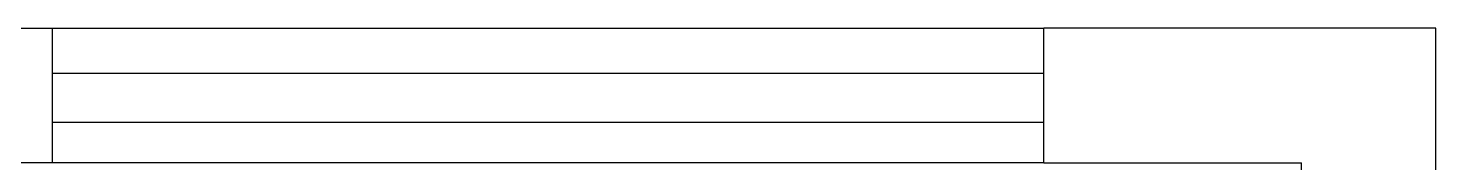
# Model space of a CAD drawing. Header units: inches. Extents: x -50945 to 250244, y -404780 to 18493.
# Drawn here: x 162345 to 164858, y -20541 to -20301 of the extents above; entities that cross this region are included whole.
import ezdxf

# ---------------------------------------------------------------- set-up
doc = ezdxf.new("R2010")
doc.units = ezdxf.units.IN
doc.header["$MEASUREMENT"] = 0
for name, color, linetype in [('IBS-003-建筑窗框', 3, 'Continuous'), ('IBS-182-原建筑非承重墙', 150, 'Continuous'), ('IBS-63-原建筑窗', 63, 'Continuous')]:
    doc.layers.add(name, color=color, linetype=linetype)
doc.layers.add('天棚材质标注', color=2, linetype='Continuous', lineweight=5)

# ---------------------------------------------------------------- blocks, each defined once
blk = doc.blocks.new('fbgb')
at = {"layer": 'IBS-003-建筑窗框', "color": 1, "ltscale": 10}
blk.add_line((59457.3, -120400.2), (61227.3, -120400.2), dxfattribs=at)
at = {"layer": 'IBS-182-原建筑非承重墙', "color": 1}
for p, q in [((59107.3, -120400.2), (59457.3, -120400.2)), ((59457.3, -120640.2), (59457.3, -120400.2)), ((61927.3, -120400.2), (61227.3, -120400.2)), ((61227.3, -120640.2), (61227.3, -120400.2)), ((61927.3, -123620.2), (61927.3, -120400.2))]:
    blk.add_line(p, q, dxfattribs=at)
at = {"layer": 'IBS-63-原建筑窗', "color": 1}
for p, q in [((59457.3, -120480.2), (61227.3, -120480.2)), ((59457.3, -120567.8), (61227.3, -120567.8))]:
    blk.add_line(p, q, dxfattribs=at)
blk = doc.blocks.new('gjmhjm')
at = {"layer": 'IBS-003-建筑窗框', "color": 3, "ltscale": 10}
for p, q in [((130228, -121908.7), (131998, -121908.7)), ((131998, -122148.7), (130228, -122148.7))]:
    blk.add_line(p, q, dxfattribs=at)
at = {"layer": 'IBS-182-原建筑非承重墙', "color": 3}
for p, q in [((129878, -121908.7), (130228, -121908.7)), ((130228, -122148.7), (130228, -121908.7)), ((132698, -121908.7), (131998, -121908.7)), ((131998, -122148.7), (131998, -121908.7)), ((132698, -125128.7), (132698, -121908.7)), ((130228, -122148.7), (129878, -122148.7)), ((131998, -122148.7), (132458, -122148.7)), ((132458, -125128.7), (132458, -122148.7))]:
    blk.add_line(p, q, dxfattribs=at)
at = {"layer": 'IBS-63-原建筑窗', "color": 3}
for p, q in [((130228, -121988.7), (131998, -121988.7)), ((130228, -122076.3), (131998, -122076.3))]:
    blk.add_line(p, q, dxfattribs=at)

msp = doc.modelspace()

# ---------------------------------------------------------------- block references
at = {"layer": '天棚材质标注', "color": 1}
msp.add_blockref('fbgb', (102930.96, 100098.81), dxfattribs=at)
at = {"layer": '天棚材质标注', "color": 6}
msp.add_blockref('gjmhjm', (32160.25, 101607.31), dxfattribs=at)

doc.saveas('drawing.dxf')
